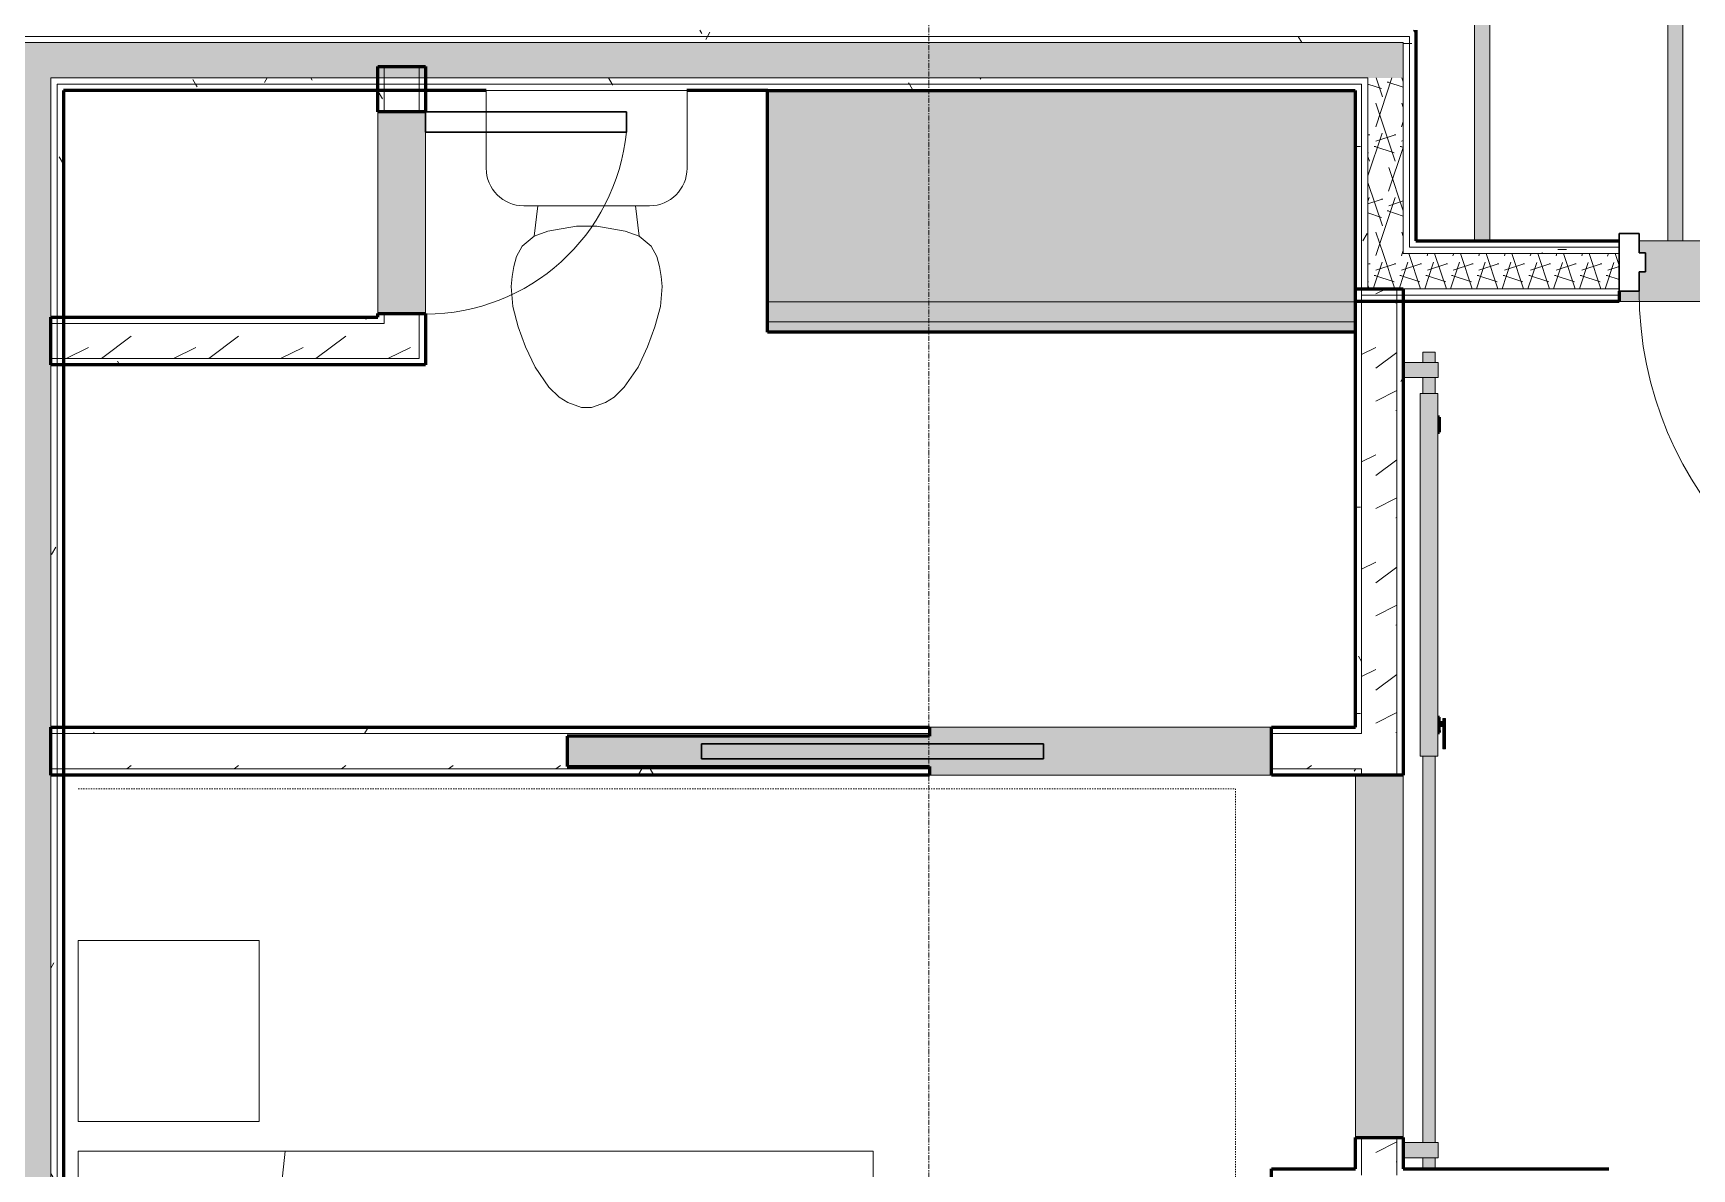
# Model space of a CAD drawing. Header units: inches. Extents: x -4061 to -1937, y 10959 to 12323.
# Drawn here: x -2916.3 to -2751.5, y 11536.2 to 11649 of the extents above; entities that cross this region are included whole.
import ezdxf

# ---------------------------------------------------------------- set-up
doc = ezdxf.new("R2010")
doc.units = ezdxf.units.IN
doc.header["$MEASUREMENT"] = 0
doc.linetypes.add('Dash', pattern=[0.25, 0.125, -0.125])
doc.linetypes.add('Grid Line 1_2_', pattern=[0.875, 0.5, -0.125, 0.125, -0.125])
for name, color, linetype, lineweight in [('0-1', 7, 'Continuous', 5), ('0-2', 250, 'Continuous', 9), ('A-DOOR', 31, 'Continuous', 18), ('A-DOOR-1', 250, 'Continuous', 9), ('A-DOOR-2', 50, 'Continuous', 30), ('A-DOOR-3', 90, 'Continuous', 18), ('A-DOOR-4', 135, 'Continuous', 18), ('A-DOOR-5', 7, 'Continuous', 18), ('A-DOOR-6', 10, 'Continuous', 60), ('A-DOOR-7', 31, 'Continuous', 30), ('A-DOOR-8', 31, 'Continuous', 9), ('A-DOOR-FRAM', 31, 'Continuous', 30), ('A-WALL', 113, 'Continuous', 18), ('A-WALL-1', 8, 'Continuous', 5), ('A-WALL-2', 10, 'Continuous', 60), ('A-WALL-3', 7, 'Continuous', 18), ('A-WALL-PATT-1', 250, 'Continuous', 9), ('A-WALL-PATT-2', 55, 'Continuous', 9), ('A-WALL-PATT-6', 111, 'Continuous', 9), ('I-FURN-1', 250, 'Continuous', 9), ('I-FURN-HDLN-1', 250, 'Dash', 9), ('I-WALL', 2, 'Continuous', 18), ('I-WALL-1', 2, 'Continuous', 5), ('I-WALL-2', 2, 'Continuous', 60), ('P-SANR-FIXT-2', 250, 'Continuous', 9), ('Q-CASE-1', 53, 'Continuous', 9), ('Q-CASE-2', 10, 'Continuous', 60), ('Q-CASE-3', 250, 'Continuous', 9), ('S-BEAM', 12, 'Continuous', 9), ('S-GRID-1', 1, 'Grid Line 1_2_', 9)]:
    doc.layers.add(name, color=color, linetype=linetype, lineweight=lineweight)
pattern_1 = [(0, (0, 0), (20.48, 5.12), [0.845, -14.515, 0.845, -14.515, -81.92]), (0, (0, 0), (20.48, 5.12), [-30.72, 0.845, -29.875, 0.845, -14.515, -35.84]), (0, (0, 0), (20.48, 5.12), [-76.8, 0.845, -9.395, 0.845, -24.755]), (120, (7.68, 2.56), (-14.67405, 15.1762003), [0.845, -14.515, 0.845, -14.515, -81.92]), (120, (7.68, 2.56), (-14.67405, 15.1762003), [-30.72, 0.845, -29.875, 0.845, -14.515, -35.84]), (120, (7.68, 2.56), (-14.67405, 15.1762003), [-76.8, 0.845, -9.395, 0.845, -24.755]), (240, (10.24, 12.8), (-5.80595, -20.2962003), [0.845, -14.515, 0.845, -14.515, -81.92]), (240, (10.24, 12.8), (-5.80595, -20.2962003), [-30.72, 0.845, -29.875, 0.845, -14.515, -35.84]), (240, (10.24, 12.8), (-5.80595, -20.2962003), [-76.8, 0.845, -9.395, 0.845, -24.755])]
pattern_2 = [(216.87, (4.265, 10.662), (31.9871619, 21.32545714), [5.331, -47.981]), (206.565, (10.662, 7.464), (-10.662476, -10.6620098), [11.921, -11.921]), (198.435, (10.662, 2.132), (-21.32449365, -10.6625869), [6.744, -26.974])]
pattern_3 = [(161.57, (0.32, 0.32), (-2.560496185, -0.000537386), [0, -18.214, 2.022, 0]), (18.43, (-0.32, 0.32), (-2.560496185, 0.000537386), [0, -18.214, 2.022, 0]), (108.43, (0.32, 0.32), (1.27922091, -6.400876726), [6.07, -14.166]), (71.57, (-0.32, 0.32), (1.27922091, 6.400876726), [6.07, -14.166])]

# ---------------------------------------------------------------- blocks, each defined once
blk = doc.blocks.new('Pocket_Door_2385 - 34_ x 80_-1722045-ENLARGED RCP - 2ND FLOOR PLAN - EAST')
at = {"layer": 'A-DOOR-2'}
for p, q in [((-39.67, 0.75), (-39.67, -0.75)), ((-5.67, 0.75), (-39.67, 0.75)), ((-5.67, -0.75), (-5.67, 0.75)), ((-39.67, -0.75), (-5.67, -0.75))]:
    blk.add_line(p, q, dxfattribs=at)
blk = doc.blocks.new('Toilet-Domestic-3D - Toilet-Domestic-3D-1372870-ENLARGED RCP - 2ND FLOOR PLAN - EAST')
at = {"layer": 'P-SANR-FIXT-2'}
for p, q in [((-1.87, 11.5), (-0.5, 12)), ((-0.5, 12), (0.5, 12)), ((0.5, 12), (1.87, 11.5)), ((-5.13, 8), (-3.74, 10)), ((-3.74, 10), (-2.74, 11)), ((-2.74, 11), (-1.87, 11.5)), ((1.87, 11.5), (2.74, 11)), ((2.74, 11), (3.74, 10)), ((3.74, 10), (5.13, 8)), ((-6.06, 6), (-5.13, 8)), ((5.13, 8), (6.06, 6)), ((-6.79, 4), (-6.06, 6)), ((6.06, 6), (6.79, 4)), ((-7.33, 1.99), (-6.79, 4)), ((6.79, 4), (7.33, 1.99)), ((-7.5, 0), (-7.33, 1.99)), ((7.33, 1.99), (7.5, 0)), ((-7.41, -1), (-7.5, 0)), ((-7.24, -2), (-7.41, -1)), ((7.41, -1), (7.24, -2)), ((7.5, 0), (7.41, -1)), ((-6.97, -3), (-7.24, -2)), ((-6.4, -4), (-6.97, -3)), ((6.97, -3), (6.4, -4)), ((7.24, -2), (6.97, -3)), ((-5.21, -5), (-6.4, -4)), ((6.4, -4), (5.21, -5)), ((-3.84, -5.5), (-5.21, -5)), ((-4.86, -8.02), (-5.21, -5)), ((-1, -6), (-3.84, -5.5)), ((1, -6), (-1, -6)), ((3.84, -5.5), (1, -6)), ((5.21, -5), (3.84, -5.5)), ((4.86, -8.02), (5.21, -5)), ((6.25, -8.02), (-6.25, -8.02)), ((-9.98, -11.75), (-9.98, -19.48)), ((9.98, -19.48), (9.98, -11.75)), ((-9.98, -19.48), (9.98, -19.48))]:
    blk.add_line(p, q, dxfattribs=at)
for centre, start, end in [((-6.25, -11.75), 90, 180), ((6.25, -11.75), 0, 90)]:
    blk.add_arc(centre, 3.73, start, end, dxfattribs=at)
blk = doc.blocks.new('OD_CW_Base Cabinet - OD_CW_Base Cabinet-1913600-ENLARGED RCP - 2ND FLOOR PLAN - EAST')
at = {"layer": 'Q-CASE-1'}
for points in [[(3.78, -1), (59.14, -1), (59.14, 0), (0.74, 0), (0.74, -1), (0.99, -1)], [(23.98, -3), (59.14, -3), (59.14, -1), (0.74, -1), (0.74, -3), (8.65, -3)], [(59.14, -24), (59.14, -3), (0.74, -3), (0.74, -24), (54.64, -24)]]:
    blk.add_hatch(color=256, dxfattribs=at).paths.add_polyline_path(points, flags=0)
at = {"layer": 'Q-CASE-2'}
for p, q in [((0.74, -24), (0.74, 0)), ((0.74, 0), (59.14, 0)), ((59.14, 0), (59.14, -24)), ((59.14, -24), (0.74, -24))]:
    blk.add_line(p, q, dxfattribs=at)
at = {"layer": 'Q-CASE-3'}
for p, q in [((0.74, 0), (0.74, -1)), ((59.14, 0), (0.74, 0)), ((59.14, -1), (0.74, -1)), ((0.74, -1), (0.74, -3)), ((59.14, -1), (0.74, -1)), ((59.14, -1), (59.14, 0)), ((59.14, -3), (59.14, -1)), ((0.74, -3), (0.74, -24)), ((59.14, -3), (0.74, -3)), ((59.14, -24), (59.14, -3)), ((59.14, -24), (0.74, -24))]:
    blk.add_line(p, q, dxfattribs=at)
blk = doc.blocks.new('Interior_barn_door_18732 - Interior_barn_door_18732-1656080-ENLARGED RCP - 2ND FLOOR PLAN - EAST')
at = {"layer": 'A-DOOR-3'}
for points in [[(-23.68, 6), (-23.66, 5.82), (-23.44, 5.82), (-23.44, 6.07), (-23.68, 6.07)], [(-23.63, 6.57), (-23.63, 6.32), (-22.49, 6.32), (-22.52, 6.57), (-23.6, 6.57)], [(-23.44, 5.82), (-22.69, 5.82), (-22.69, 6.07), (-23.44, 6.07), (-23.44, 6)], [(-23.31, 6.27), (-23.28, 6.07), (-22.82, 6.07), (-22.85, 6.32), (-23.31, 6.32)], [(-22.69, 6.07), (-22.69, 5.82), (-22.45, 5.82), (-22.47, 6.07), (-22.63, 6.07)], [(-22.49, 6.57), (-22.49, 6.32), (-20.63, 6.32), (-20.63, 6.57), (-22.41, 6.57)]]:
    blk.add_hatch(color=256, dxfattribs=at).paths.add_polyline_path(points, flags=0)
at = {"layer": 'A-DOOR-4'}
h = blk.add_hatch(color=256, dxfattribs=at)
h.paths.add_polyline_path([(-60, 5.39), (-60, 4.95), (-59, 4.95), (-59, 5.57), (-60, 5.55), (-60, 5.49)], flags=0)
h.paths.add_polyline_path([(-57.5, 5.57), (-57.5, 4.95), (-55.9, 4.95), (-55.9, 5.57)], flags=0)
h.paths.add_polyline_path([(-19.9, 5.33), (-19.9, 4.95), (18.5, 4.95), (18.5, 5.57), (-19.9, 5.55), (-19.9, 5.39)], flags=0)
h.paths.add_polyline_path([(20, 5.39), (20, 4.95), (21, 4.95), (21, 5.57), (20, 5.55), (20, 5.49)], flags=0)
h = blk.add_hatch(color=256, dxfattribs=at)
h.paths.add_polyline_path([(-60, 4.41), (-60, 4.32), (-59, 4.34), (-59, 4.95), (-60, 4.95), (-60, 4.51)], flags=0)
h.paths.add_polyline_path([(-57.5, 4.63), (-57.5, 4.32), (-55.9, 4.34), (-55.9, 4.95), (-57.5, 4.95), (-57.5, 4.64)], flags=0)
h.paths.add_polyline_path([(-19.9, 4.64), (-19.9, 4.32), (18.5, 4.35), (18.5, 4.95), (-19.9, 4.95), (-19.9, 4.71)], flags=0)
h.paths.add_polyline_path([(20, 4.95), (20, 4.32), (21, 4.34), (21, 4.95)], flags=0)
h = blk.add_hatch(color=256, dxfattribs=at)
h.paths.add_polyline_path([(-59, 5.04), (-59, 2.37), (-57.5, 2.37), (-57.5, 5.85), (-59, 5.82), (-59, 5.11)], flags=0)
h.paths.add_polyline_path([(18.5, 4.94), (18.5, 2.37), (20, 2.37), (20, 5.85), (18.5, 5.85), (18.5, 4.95)], flags=0)
for points in [[(-55.9, 5.04), (-55.9, 4.07), (-19.9, 4.07), (-19.9, 5.82), (-55.9, 5.82)], [(-53.56, 6), (-53.56, 5.82), (-52.06, 5.82), (-52.06, 6), (-52.58, 6)]]:
    blk.add_hatch(color=256, dxfattribs=at).paths.add_polyline_path(points, flags=0)
h = blk.add_hatch(color=256, dxfattribs=at)
h.paths.add_polyline_path([(-23.73, 6), (-23.73, 5.82), (-23.68, 5.82), (-23.68, 6)], flags=0)
h.paths.add_polyline_path([(-22.45, 5.82), (-22.23, 5.82), (-22.23, 6), (-22.45, 6)], flags=0)
at = {"layer": 'A-DOOR-1'}
for p, q in [((-23.69, 6.07), (-23.69, 5.82)), ((-23.44, 6.07), (-23.69, 6.07)), ((-23.69, 6.07), (-23.68, 6.07)), ((-22.49, 6.57), (-23.63, 6.57)), ((-23.63, 6.57), (-23.63, 6.32)), ((-23.63, 6.32), (-22.49, 6.32)), ((-22.69, 6.07), (-23.44, 6.07)), ((-23.32, 6.32), (-23.32, 6.07)), ((-23.32, 6.32), (-23.32, 6.07)), ((-22.82, 6.07), (-22.82, 6.32)), ((-22.82, 6.07), (-22.82, 6.32)), ((-22.44, 6.07), (-22.69, 6.07)), ((-22.49, 6.32), (-22.49, 6.57)), ((-22.45, 6.07), (-22.44, 6.07)), ((-22.44, 5.82), (-22.44, 6.07)), ((-20.62, 6.32), (-20.62, 6.57))]:
    blk.add_line(p, q, dxfattribs=at)
for points, knots in [([(-22.49, 6.32), (-22.4, 6.32), (-22.1, 6.32), (-21.53, 6.32), (-21, 6.32), (-20.74, 6.32), (-20.61, 6.32), (-20.62, 6.32), (-20.64, 6.32)], [0.1495851, 0.1495851, 0.1495851, 0.1495851, 0.2105513, 0.2964689, 0.3707648, 0.4376596, 0.4969616, 0.5310493, 0.5310493, 0.5310493, 0.5310493]), ([(-20.64, 6.57), (-20.62, 6.57), (-20.61, 6.57), (-20.73, 6.57), (-21.01, 6.57), (-21.53, 6.57), (-22.12, 6.57), (-22.38, 6.57), (-22.48, 6.57)], [-0.5310493, -0.5310493, -0.5310493, -0.5310493, -0.4969616, -0.4376596, -0.3707648, -0.2964689, -0.2105513, -0.1495851, -0.1495851, -0.1495851, -0.1495851])]:
    blk.add_open_spline(points, degree=3, knots=knots, dxfattribs=at)
at = {"layer": 'A-DOOR-5'}
for p, q in [((-59, 5.57), (-60, 5.57)), ((-60, 5.57), (-60, 4.95)), ((-60, 4.95), (-60, 4.32)), ((-59, 2.37), (-59, 5.85)), ((-59, 5.85), (-57.5, 5.85)), ((-57.5, 5.85), (-57.5, 2.37)), ((-55.9, 5.57), (-57.5, 5.57)), ((-55.9, 4.07), (-55.9, 5.82)), ((-55.9, 5.82), (-19.9, 5.82)), ((-19.9, 5.82), (-19.9, 4.07)), ((18.5, 5.57), (-19.9, 5.57)), ((18.5, 5.85), (20, 5.85)), ((18.5, 2.37), (18.5, 5.85)), ((20, 5.85), (20, 2.37)), ((21, 5.57), (20, 5.57)), ((21, 4.95), (21, 5.57)), ((21, 4.32), (21, 4.95)), ((-60, 4.32), (-59, 4.32)), ((-57.5, 4.32), (-55.9, 4.32)), ((-19.9, 4.07), (-55.9, 4.07)), ((-19.9, 4.32), (18.5, 4.32)), ((20, 4.32), (21, 4.32))]:
    blk.add_line(p, q, dxfattribs=at)
at = {"layer": 'A-DOOR-6'}
for p, q in [((-53.56, 6), (-53.56, 5.82)), ((-52.06, 6), (-53.56, 6)), ((-52.06, 5.82), (-52.06, 6)), ((-23.73, 6), (-23.73, 5.82)), ((-23.68, 6), (-23.73, 6)), ((-22.23, 6), (-22.45, 6)), ((-22.23, 5.82), (-22.23, 6))]:
    blk.add_line(p, q, dxfattribs=at)
blk = doc.blocks.new('Single-Flush - CLOSET-1720256-ENLARGED RCP - 2ND FLOOR PLAN - EAST')
at = {"layer": 'A-DOOR-1'}
blk.add_arc((10, -2.37), 20.07, 180, 264.2799, dxfattribs=at)
at = {"layer": 'A-DOOR-2'}
for p, q in [((8, -2.37), (8, -22.34)), ((10, -2.37), (8, -2.37)), ((10, -2.37), (10, -22.34)), ((10, -22.34), (8, -22.34))]:
    blk.add_line(p, q, dxfattribs=at)
blk = doc.blocks.new('Bed-Standard - Queen 60_ x 79_-1433484-ENLARGED RCP - 2ND FLOOR PLAN - EAST')
at = {"layer": 'I-FURN-1'}
for p, q in [((-19.31, 41.3), (40.69, 41.3)), ((-19.31, -37.7), (-19.31, 41.3)), ((40.69, 41.3), (40.69, -37.7)), ((40.69, -23.7), (-19.31, -17.13)), ((-16.31, -23.7), (37.69, -23.7)), ((-16.31, -35.7), (-16.31, -23.7)), ((37.69, -35.7), (37.69, -23.7)), ((-16.31, -35.7), (37.69, -35.7)), ((40.69, -37.7), (-19.31, -37.7))]:
    blk.add_line(p, q, dxfattribs=at)
at = {"layer": 'I-FURN-HDLN-1'}
for p, q in [((-55.31, 77.3), (64.69, 77.3)), ((-55.31, -37.7), (-55.31, 77.3)), ((64.69, 77.3), (64.69, -37.7))]:
    blk.add_line(p, q, dxfattribs=at)
blk = doc.blocks.new('Table-Night Stand - 18_ x 18_ x 24_-1372838-ENLARGED RCP - 2ND FLOOR PLAN - EAST')
at = {"layer": 'I-FURN-1'}
for p, q in [((0.15, 0), (18.15, 0)), ((0.15, -18), (0.15, 0)), ((18.15, 0), (18.15, -18)), ((18.15, -18), (0.15, -18))]:
    blk.add_line(p, q, dxfattribs=at)
blk = doc.blocks.new('CTR - 1st Phase - Unit Layouts_rvt-1-ENLARGED RCP - 2ND FLOOR PLAN - EAST')
at = {"layer": 'A-WALL-1'}
for points in [[(-2877.32, 11621.2), (-2877.32, 11641.2), (-2882.07, 11641.2), (-2882.07, 11621.2), (-2877.95, 11621.2)], [(-2798.41, 11575.33), (-2793.25, 11575.33), (-2793.25, 11580.08), (-2827.25, 11580.08), (-2827.25, 11579.2), (-2863.25, 11579.2), (-2863.25, 11576.2), (-2827.25, 11576.2), (-2827.25, 11575.33)], [(-2784.3, 11539.33), (-2780.17, 11539.33), (-2780.17, 11575.33), (-2784.92, 11575.33), (-2784.92, 11539.33)]]:
    blk.add_hatch(color=256, dxfattribs=at).paths.add_polyline_path(points, flags=0)
at = {"layer": 'A-WALL-PATT-1'}
h = blk.add_hatch(dxfattribs=at)
h.set_pattern_fill('FP_1', color=256, style=0, pattern_type=2)
h.set_pattern_definition(pattern_1)
h.paths.add_polyline_path([(-2882.07, 11620.83), (-2881.45, 11620.83), (-2881.45, 11621.2), (-2882.07, 11621.2)], flags=0)
h.paths.add_polyline_path([(-2882.07, 11641.2), (-2881.45, 11641.2), (-2881.45, 11643.34), (-2882.07, 11643.34)], flags=0)
h = blk.add_hatch(dxfattribs=at)
h.set_pattern_fill('FP_1', color=256, style=0, pattern_type=2)
h.set_pattern_definition(pattern_1)
h.paths.add_polyline_path([(-2877.32, 11616.7), (-2877.32, 11621.2), (-2877.95, 11621.2), (-2877.95, 11616.7)], flags=0)
h.paths.add_polyline_path([(-2877.95, 11641.2), (-2877.32, 11641.2), (-2877.32, 11643.34), (-2877.95, 11643.34)], flags=0)
h = blk.add_hatch(dxfattribs=at)
h.set_pattern_fill('FP_1', color=256, style=0, pattern_type=2)
h.set_pattern_definition(pattern_1)
h.paths.add_polyline_path([(-2784.92, 11536.23), (-2784.3, 11536.23), (-2784.3, 11539.33), (-2784.92, 11539.33)], flags=0)
h.paths.add_polyline_path([(-2784.92, 11575.33), (-2784.3, 11575.33), (-2784.3, 11575.95), (-2784.92, 11575.95)], flags=0)
h.paths.add_polyline_path([(-2784.3, 11579.45), (-2784.3, 11623.65), (-2784.92, 11623.65), (-2784.92, 11579.45)], flags=0)
h = blk.add_hatch(dxfattribs=at)
h.set_pattern_fill('FP_1', color=256, style=0, pattern_type=2)
h.set_pattern_definition(pattern_1)
h.paths.add_polyline_path([(-2780.17, 11536.23), (-2780.17, 11539.33), (-2780.8, 11539.33), (-2780.8, 11536.23)], flags=0)
h.paths.add_polyline_path([(-2780.8, 11575.33), (-2780.17, 11575.33), (-2780.17, 11623.64), (-2780.8, 11623.64), (-2780.8, 11577.56)], flags=0)
h = blk.add_hatch(dxfattribs=at)
h.set_pattern_fill('FP_1', color=256, style=0, pattern_type=2)
h.set_pattern_definition(pattern_1)
h.paths.add_polyline_path([(-2881.45, 11620.2), (-2881.45, 11620.83), (-2913.32, 11620.83), (-2913.32, 11620.2), (-2882.07, 11620.2)], flags=0)
h = blk.add_hatch(dxfattribs=at)
h.set_pattern_fill('FP_1', color=256, style=0, pattern_type=2)
h.set_pattern_definition(pattern_1)
h.paths.add_polyline_path([(-2890.38, 11616.08), (-2877.32, 11616.08), (-2877.32, 11616.7), (-2913.32, 11616.7), (-2913.32, 11616.08)], flags=0)
h = blk.add_hatch(dxfattribs=at)
h.set_pattern_fill('FP_1', color=256, style=0, pattern_type=2)
h.set_pattern_definition(pattern_1)
h.paths.add_polyline_path([(-2784.92, 11579.45), (-2784.92, 11580.08), (-2793.25, 11580.08), (-2793.25, 11579.45), (-2784.93, 11579.45)], flags=0)
h.paths.add_polyline_path([(-2859.73, 11579.45), (-2827.25, 11579.45), (-2827.25, 11580.08), (-2913.32, 11580.08), (-2913.32, 11579.45), (-2863.25, 11579.45)], flags=0)
h = blk.add_hatch(dxfattribs=at)
h.set_pattern_fill('FP_1', color=256, style=0, pattern_type=2)
h.set_pattern_definition(pattern_1)
h.paths.add_polyline_path([(-2784.92, 11575.33), (-2784.92, 11575.95), (-2793.25, 11575.95), (-2793.25, 11575.33)], flags=0)
h.paths.add_polyline_path([(-2827.25, 11575.33), (-2827.25, 11575.95), (-2913.32, 11575.94), (-2913.32, 11575.33), (-2859.73, 11575.33)], flags=0)
at = {"layer": 'A-WALL-PATT-2'}
h = blk.add_hatch(dxfattribs=at)
h.set_pattern_fill('FP_2', color=256, style=0, pattern_type=2)
h.set_pattern_definition(pattern_2)
h.paths.add_polyline_path([(-2881.45, 11620.2), (-2877.95, 11620.2), (-2877.95, 11621.2), (-2881.45, 11621.2), (-2881.45, 11620.83)], flags=0)
h.paths.add_polyline_path([(-2877.95, 11641.2), (-2877.95, 11643.34), (-2881.45, 11643.34), (-2881.45, 11641.2)], flags=0)
h = blk.add_hatch(dxfattribs=at)
h.set_pattern_fill('FP_2', color=256, style=0, pattern_type=2)
h.set_pattern_definition(pattern_2)
h.paths.add_polyline_path([(-2780.8, 11535.6), (-2780.8, 11539.33), (-2784.3, 11539.33), (-2784.3, 11535.6), (-2783.08, 11535.6)], flags=0)
h.paths.add_polyline_path([(-2784.3, 11575.33), (-2780.8, 11575.33), (-2780.8, 11623.65), (-2784.3, 11623.65), (-2784.3, 11575.95)], flags=0)
h = blk.add_hatch(dxfattribs=at)
h.set_pattern_fill('FP_2', color=256, style=0, pattern_type=2)
h.set_pattern_definition(pattern_2)
h.paths.add_polyline_path([(-2913.32, 11616.7), (-2877.95, 11616.7), (-2877.95, 11620.2), (-2913.32, 11620.2), (-2913.32, 11616.84)], flags=0)
h = blk.add_hatch(dxfattribs=at)
h.set_pattern_fill('FP_2', color=256, style=0, pattern_type=2)
h.set_pattern_definition(pattern_2)
h.paths.add_polyline_path([(-2793.25, 11575.95), (-2784.3, 11575.95), (-2784.3, 11579.45), (-2793.25, 11579.45), (-2793.25, 11579.2)], flags=0)
h.paths.add_polyline_path([(-2893.85, 11575.95), (-2827.25, 11575.95), (-2827.25, 11576.2), (-2863.25, 11576.2), (-2863.25, 11579.2), (-2827.25, 11579.2), (-2827.25, 11579.45), (-2913.32, 11579.45), (-2913.32, 11575.95), (-2911.85, 11575.95)], flags=0)
at = {"layer": 'A-WALL-2'}
for p, q in [((-2882.07, 11641.2), (-2882.07, 11645.71)), ((-2882.07, 11645.71), (-2877.32, 11645.71)), ((-2877.32, 11645.71), (-2877.32, 11641.2)), ((-2877.32, 11641.2), (-2882.07, 11641.2)), ((-2784.92, 11623.65), (-2780.17, 11623.65)), ((-2780.17, 11623.65), (-2780.17, 11575.33)), ((-2914.57, 11616.08), (-2914.57, 11620.83)), ((-2914.57, 11620.83), (-2882.07, 11620.83)), ((-2882.07, 11620.83), (-2882.07, 11621.2)), ((-2882.07, 11621.2), (-2877.32, 11621.2)), ((-2877.32, 11621.2), (-2877.32, 11620.83)), ((-2877.32, 11620.83), (-2877.32, 11616.7)), ((-2784.92, 11580.08), (-2784.92, 11619.34)), ((-2877.32, 11616.7), (-2877.32, 11616.08)), ((-2877.32, 11616.08), (-2914.57, 11616.08)), ((-2914.57, 11580.08), (-2827.25, 11580.08)), ((-2914.57, 11575.33), (-2914.57, 11580.08)), ((-2827.25, 11580.08), (-2827.25, 11579.2)), ((-2793.25, 11580.08), (-2784.92, 11580.08)), ((-2793.25, 11575.33), (-2793.25, 11580.08)), ((-2827.25, 11579.2), (-2863.25, 11579.2)), ((-2863.25, 11579.2), (-2863.25, 11576.2)), ((-2827.25, 11575.33), (-2914.57, 11575.33)), ((-2863.25, 11576.2), (-2827.25, 11576.2)), ((-2827.25, 11576.2), (-2827.25, 11575.33)), ((-2784.92, 11575.33), (-2793.25, 11575.33)), ((-2780.17, 11575.33), (-2784.92, 11575.33)), ((-2784.92, 11536.23), (-2784.92, 11539.33)), ((-2784.92, 11539.33), (-2780.17, 11539.33)), ((-2780.17, 11539.33), (-2780.17, 11536.23)), ((-2793.25, 11531.48), (-2793.25, 11536.23)), ((-2793.25, 11536.23), (-2792.62, 11536.23)), ((-2792.62, 11536.23), (-2788.5, 11536.23)), ((-2788.5, 11536.23), (-2784.92, 11536.23)), ((-2780.17, 11536.23), (-2759.72, 11536.23))]:
    blk.add_line(p, q, dxfattribs=at)
at = {"layer": 'A-WALL-3'}
for p, q in [((-2881.45, 11645.71), (-2881.45, 11641.2)), ((-2877.95, 11645.71), (-2877.95, 11641.2)), ((-2882.07, 11641.2), (-2882.07, 11621.2)), ((-2877.32, 11621.2), (-2877.32, 11641.2)), ((-2784.3, 11623.65), (-2784.3, 11579.45)), ((-2780.8, 11623.65), (-2780.8, 11575.33)), ((-2914.57, 11620.2), (-2881.45, 11620.2)), ((-2881.45, 11621.2), (-2881.45, 11620.83)), ((-2881.45, 11620.2), (-2881.45, 11620.83)), ((-2877.95, 11621.2), (-2877.95, 11620.83)), ((-2877.95, 11620.2), (-2877.95, 11620.83)), ((-2877.95, 11616.7), (-2877.95, 11620.2)), ((-2914.57, 11616.7), (-2877.95, 11616.7)), ((-2793.25, 11580.08), (-2827.25, 11580.08)), ((-2827.25, 11579.45), (-2914.57, 11579.45)), ((-2784.92, 11579.45), (-2793.25, 11579.45)), ((-2784.92, 11579.45), (-2784.3, 11579.45)), ((-2827.25, 11575.95), (-2914.57, 11575.95)), ((-2827.25, 11575.33), (-2793.25, 11575.33)), ((-2784.92, 11575.95), (-2793.25, 11575.95)), ((-2784.92, 11575.95), (-2784.3, 11575.95)), ((-2784.92, 11575.33), (-2784.92, 11539.33)), ((-2784.3, 11575.95), (-2784.3, 11575.33)), ((-2780.17, 11539.33), (-2780.17, 11575.33)), ((-2784.3, 11539.33), (-2784.3, 11536.23)), ((-2780.8, 11539.33), (-2780.8, 11536.23)), ((-2784.3, 11535.6), (-2784.3, 11536.23)), ((-2780.8, 11535.6), (-2780.8, 11536.23))]:
    blk.add_line(p, q, dxfattribs=at)
at = {"layer": '0-2'}
for name, p, rotation in [('Toilet-Domestic-3D - Toilet-Domestic-3D-1372870-ENLARGED RCP - 2ND FLOOR PLAN - EAST', (-2861.32, 11623.86), 180), ('OD_CW_Base Cabinet - OD_CW_Base Cabinet-1913600-ENLARGED RCP - 2ND FLOOR PLAN - EAST', (-2784.19, 11619.34), 180), ('Single-Flush - CLOSET-1720256-ENLARGED RCP - 2ND FLOOR PLAN - EAST', (-2879.7, 11631.2), 90.00000000000966), ('Interior_barn_door_18732 - Interior_barn_door_18732-1656080-ENLARGED RCP - 2ND FLOOR PLAN - EAST', (-2782.55, 11557.33), 269.9999999999976), ('Bed-Standard - Queen 60_ x 79_-1433484-ENLARGED RCP - 2ND FLOOR PLAN - EAST', (-2874.14, 11518.67), 270.0000000000165), ('Table-Night Stand - 18_ x 18_ x 24_-1372838-ENLARGED RCP - 2ND FLOOR PLAN - EAST', (-2893.85, 11559.06), 270.0000000000165)]:
    blk.add_blockref(name, p, dxfattribs=dict(at, rotation=rotation))
blk.add_blockref('Pocket_Door_2385 - 34_ x 80_-1722045-ENLARGED RCP - 2ND FLOOR PLAN - EAST', (-2810.25, 11577.7), dxfattribs=at)
blk = doc.blocks.new('CTR - 1st Phase - Shell_rvt-1-ENLARGED RCP - 2ND FLOOR PLAN - EAST')
at = {"layer": 'S-GRID-1'}
blk.add_line((-2827.32, 10958.72), (-2827.32, 12290.35), dxfattribs=at)
blk = doc.blocks.new('Dimension Lumber - 2x10-V42-ENLARGED RCP - 2ND FLOOR PLAN - EAST')
at = {"layer": 'S-BEAM'}
h = blk.add_hatch(color=256, dxfattribs=at)
h.paths.add_polyline_path([(54.6, -0.75), (54.6, 0.75), (9.6, 0.75), (9.6, -0.75), (39.66, -0.75)], flags=0)
h.paths.add_polyline_path([(-54.01, -0.75), (-54.01, 0.75), (-54.6, 0.75), (-54.6, -0.75), (-54.3, -0.75)], flags=0)
for p, q in [((-54.6, 0.75), (-54.01, 0.75)), ((9.6, 0.75), (54.6, 0.75)), ((-54.6, -0.75), (-54.01, -0.75)), ((9.6, -0.75), (54.6, -0.75))]:
    blk.add_line(p, q, dxfattribs=at)
blk = doc.blocks.new('HOLLOW METAL - UNIT DOOR-1758958-ENLARGED RCP - 2ND FLOOR PLAN - EAST')
at = {"layer": 'A-DOOR-7'}
for p, q in [((16.25, -2.25), (18, -2.25)), ((16.25, -38.25), (16.25, -2.25)), ((18, -2.25), (18, -38.25)), ((18, -38.25), (16.25, -38.25))]:
    blk.add_line(p, q, dxfattribs=at)
at = {"layer": 'A-DOOR-8'}
blk.add_arc((18, -2.25), 36, 180, 270, dxfattribs=at)
at = {"layer": 'A-DOOR-FRAM'}
for p, q in [((-20, 3.5), (-18, 3.5)), ((-20, -2.25), (-20, 3.5)), ((-18, 3.5), (-18, 1.5625)), ((18, 3.5), (20, 3.5)), ((18, 1.5625), (18, 3.5)), ((20, 3.5), (20, -2.25)), ((-18, 1.5625), (-17.375, 1.5625)), ((-17.375, 1.5625), (-17.375, -0.3125)), ((17.375, 1.5625), (18, 1.5625)), ((17.375, -0.3125), (17.375, 1.5625)), ((-18, -0.3125), (-18, -2.25)), ((-17.375, -0.3125), (-18, -0.3125)), ((18, -0.3125), (17.375, -0.3125)), ((18, -2.25), (18, -0.3125)), ((-18, -2.25), (-20, -2.25)), ((20, -2.25), (18, -2.25))]:
    blk.add_line(p, q, dxfattribs=at)

msp = doc.modelspace()

# ---------------------------------------------------------------- hatches: boundary and pattern name
at = {"layer": 'A-WALL-PATT-6'}
h = msp.add_hatch(dxfattribs=at)
h.set_pattern_fill('FP_1', color=256, style=0, pattern_type=2)
h.set_pattern_definition(pattern_1)
h.paths.add_polyline_path([(-2982.36, 11648.71), (-2778.92, 11648.71), (-2778.92, 11649.34), (-3018.92, 11649.34), (-3018.92, 11648.96), (-3024.3, 11648.96), (-3024.3, 11648.71), (-3007.91, 11648.71)], flags=0)
h = msp.add_hatch(dxfattribs=at)
h.set_pattern_fill('FP_1', color=256, style=0, pattern_type=2)
h.set_pattern_definition(pattern_1)
h.paths.add_polyline_path([(-3019.55, 11648.09), (-2779.55, 11648.09), (-2779.55, 11648.71), (-3023.67, 11648.71), (-3023.67, 11648.09), (-3020.17, 11648.09)], flags=0)
h = msp.add_hatch(dxfattribs=at)
h.set_pattern_fill('FP_4', color=256, style=0, pattern_type=2)
h.set_pattern_definition(pattern_3)
h.paths.add_polyline_path([(-2780.17, 11644.59), (-2780.17, 11648.09), (-3020.17, 11648.09), (-3020.17, 11644.59), (-2782.42, 11644.59)], flags=0)
h = msp.add_hatch(dxfattribs=at)
h.set_pattern_fill('FP_1', color=256, style=0, pattern_type=2)
h.set_pattern_definition(pattern_1)
h.paths.add_polyline_path([(-2780.03, 11627.76), (-2779.55, 11627.76), (-2779.55, 11648.09), (-2780.17, 11648.09), (-2780.17, 11627.76)], flags=0)
h = msp.add_hatch(dxfattribs=at)
h.set_pattern_fill('FP_1', color=256, style=0, pattern_type=2)
h.set_pattern_definition(pattern_1)
h.paths.add_polyline_path([(-2779.55, 11628.39), (-2778.92, 11628.39), (-2778.92, 11648.71), (-2779.55, 11648.71), (-2779.55, 11628.41)], flags=0)
h = msp.add_hatch(dxfattribs=at)
h.set_pattern_fill('FP_1', color=256, style=0, pattern_type=2)
h.set_pattern_definition(pattern_1)
h.paths.add_polyline_path([(-2914.57, 11643.96), (-2783.67, 11643.96), (-2783.67, 11644.59), (-2914.57, 11644.59), (-2914.57, 11644.47)], flags=0)
h.paths.add_polyline_path([(-3018.92, 11643.96), (-2918.07, 11643.96), (-2918.07, 11644.59), (-3019.55, 11644.59), (-3019.55, 11643.96)], flags=0)
h = msp.add_hatch(dxfattribs=at)
h.set_pattern_fill('FP_4', color=256, style=0, pattern_type=2)
h.set_pattern_definition(pattern_3)
h.paths.add_polyline_path([(-2918.07, 11255.36), (-2914.57, 11255.36), (-2914.57, 11644.59), (-2918.07, 11644.59), (-2918.07, 11286.29)], flags=0)
h = msp.add_hatch(dxfattribs=at)
h.set_pattern_fill('FP_4', color=256, style=0, pattern_type=2)
h.set_pattern_definition(pattern_3)
h.paths.add_polyline_path([(-2783.67, 11627.14), (-2780.17, 11627.14), (-2780.17, 11644.59), (-2783.67, 11644.59), (-2783.67, 11627.45)], flags=0)
h = msp.add_hatch(dxfattribs=at)
h.set_pattern_fill('FP_1', color=256, style=0, pattern_type=2)
h.set_pattern_definition(pattern_1)
h.paths.add_polyline_path([(-2913.32, 11643.34), (-2784.3, 11643.34), (-2784.3, 11643.96), (-2913.95, 11643.96), (-2913.95, 11643.34)], flags=0)
h.paths.add_polyline_path([(-2918.7, 11643.34), (-2918.7, 11643.96), (-3018.92, 11643.96), (-3018.92, 11643.34), (-2919.32, 11643.34)], flags=0)
h = msp.add_hatch(dxfattribs=at)
h.set_pattern_fill('FP_1', color=256, style=0, pattern_type=2)
h.set_pattern_definition(pattern_1)
h.paths.add_polyline_path([(-2914.57, 11255.36), (-2913.95, 11255.36), (-2913.95, 11449.85), (-2914.57, 11449.85), (-2914.57, 11286.29)], flags=0)
h.paths.add_polyline_path([(-2914.25, 11453.35), (-2913.95, 11453.35), (-2913.95, 11643.96), (-2914.57, 11643.96), (-2914.57, 11453.35)], flags=0)
h = msp.add_hatch(dxfattribs=at)
h.set_pattern_fill('FP_1', color=256, style=0, pattern_type=2)
h.set_pattern_definition(pattern_1)
h.paths.add_polyline_path([(-2913.32, 11255.36), (-2913.32, 11354.99), (-2913.95, 11354.99), (-2913.95, 11255.36)], flags=0)
h.paths.add_polyline_path([(-2913.32, 11378.99), (-2913.32, 11449.85), (-2913.95, 11449.85), (-2913.95, 11378.99)], flags=0)
h.paths.add_polyline_path([(-2913.95, 11453.35), (-2913.32, 11453.35), (-2913.32, 11643.34), (-2913.95, 11643.34), (-2913.95, 11474.21)], flags=0)
h = msp.add_hatch(dxfattribs=at)
h.set_pattern_fill('FP_1', color=256, style=0, pattern_type=2)
h.set_pattern_definition(pattern_1)
h.paths.add_polyline_path([(-2784.92, 11623.65), (-2784.3, 11623.65), (-2784.3, 11643.34), (-2784.92, 11643.33), (-2784.92, 11624.29)], flags=0)
h = msp.add_hatch(dxfattribs=at)
h.set_pattern_fill('FP_1', color=256, style=0, pattern_type=2)
h.set_pattern_definition(pattern_1)
h.paths.add_polyline_path([(-2784.3, 11623.65), (-2783.67, 11623.65), (-2783.67, 11643.96), (-2784.3, 11643.96), (-2784.3, 11623.65)], flags=0)
h = msp.add_hatch(dxfattribs=at)
h.set_pattern_fill('FP_4', color=256, style=0, pattern_type=2)
h.set_pattern_definition(pattern_3)
h.paths.add_polyline_path([(-2660.45, 11623.64), (-2645.77, 11623.64), (-2645.77, 11627.14), (-2670.72, 11627.14), (-2670.72, 11623.64)], flags=0)
h.paths.add_polyline_path([(-2712.97, 11623.64), (-2710.72, 11623.64), (-2710.72, 11627.14), (-2718.72, 11627.14), (-2718.72, 11623.64), (-2712.98, 11623.64)], flags=0)
h.paths.add_polyline_path([(-2767.75, 11623.64), (-2758.72, 11623.64), (-2758.72, 11627.14), (-2783.67, 11627.14), (-2783.66, 11623.65), (-2773.59, 11623.64)], flags=0)
h = msp.add_hatch(dxfattribs=at)
h.set_pattern_fill('FP_1', color=256, style=0, pattern_type=2)
h.set_pattern_definition(pattern_1)
h.paths.add_polyline_path([(-2649.27, 11627.14), (-2649.27, 11627.76), (-2670.72, 11627.76), (-2670.72, 11627.14), (-2656.37, 11627.14)], flags=0)
h.paths.add_polyline_path([(-2718.72, 11627.14), (-2710.72, 11627.14), (-2710.72, 11627.76), (-2718.72, 11627.76), (-2718.72, 11627.2)], flags=0)
h.paths.add_polyline_path([(-2771.57, 11627.14), (-2758.72, 11627.14), (-2758.72, 11627.76), (-2780.17, 11627.76), (-2780.17, 11627.14), (-2773.07, 11627.14)], flags=0)
h = msp.add_hatch(dxfattribs=at)
h.set_pattern_fill('FP_1', color=256, style=0, pattern_type=2)
h.set_pattern_definition(pattern_1)
h.paths.add_polyline_path([(-2670.72, 11623.01), (-2649.27, 11623.01), (-2649.27, 11623.64), (-2670.72, 11623.64), (-2670.72, 11623.39)], flags=0)
h.paths.add_polyline_path([(-2711.72, 11623.01), (-2710.72, 11623.01), (-2710.72, 11623.64), (-2712.97, 11623.64), (-2712.97, 11623.01), (-2712.35, 11623.01)], flags=0)
h.paths.add_polyline_path([(-2716.47, 11623.01), (-2716.47, 11623.64), (-2718.72, 11623.64), (-2718.72, 11623.01), (-2717.1, 11623.01)], flags=0)
h.paths.add_polyline_path([(-2772.41, 11623.01), (-2758.72, 11623.01), (-2758.72, 11623.64), (-2780.17, 11623.64), (-2780.17, 11623.01)], flags=0)
h = msp.add_hatch(dxfattribs=at)
h.set_pattern_fill('FP_1', color=256, style=0, pattern_type=2)
h.set_pattern_definition(pattern_1)
h.paths.add_polyline_path([(-2649.27, 11622.39), (-2649.27, 11623.01), (-2670.72, 11623.01), (-2670.72, 11622.39), (-2660.45, 11622.39)], flags=0)
h.paths.add_polyline_path([(-2712.35, 11622.39), (-2710.72, 11622.39), (-2710.72, 11623.01), (-2712.35, 11623.01)], flags=0)
h.paths.add_polyline_path([(-2717.72, 11622.39), (-2717.1, 11622.39), (-2717.1, 11623.01), (-2718.72, 11623.01), (-2718.72, 11622.39)], flags=0)
h.paths.add_polyline_path([(-2780.17, 11622.39), (-2758.72, 11622.39), (-2758.72, 11623.01), (-2780.17, 11623.01), (-2780.17, 11622.91)], flags=0)
at = {"layer": 'I-WALL-1'}
h = msp.add_hatch(color=256, dxfattribs=at)
h.paths.add_polyline_path([(-2720.72, 11623.39), (-2720.72, 11625.33), (-2721.35, 11625.33), (-2721.35, 11627.2), (-2720.72, 11627.2), (-2720.72, 11628.39), (-2756.72, 11628.39), (-2756.72, 11627.2), (-2756.1, 11627.2), (-2756.1, 11625.33), (-2756.72, 11625.33), (-2756.72, 11623.39), (-2758.72, 11623.39), (-2758.72, 11622.39), (-2722.47, 11622.39), (-2722.47, 11623.39), (-2721.74, 11623.39)], flags=0)
h.paths.add_polyline_path([(-2720.72, 11622.39), (-2718.72, 11622.39), (-2718.72, 11623.39), (-2720.72, 11623.39), (-2720.72, 11623.01)], flags=0)

# ---------------------------------------------------------------- linework, layer by layer
at = {"layer": 'A-WALL'}
for p, q in [((-3024.3, 11648.71), (-2779.55, 11648.71)), ((-3023.67, 11648.09), (-2780.17, 11648.09)), ((-2780.17, 11648.09), (-2780.17, 11627.14)), ((-2779.55, 11648.71), (-2779.55, 11627.76)), ((-2914.57, 11644.59), (-2914.57, 11255.36)), ((-2914.57, 11644.59), (-2783.67, 11644.59)), ((-2783.67, 11644.59), (-2783.67, 11623.64)), ((-2913.95, 11643.96), (-2913.95, 11378.99)), ((-2913.95, 11643.96), (-2784.3, 11643.96)), ((-2784.3, 11643.96), (-2784.3, 11623.01)), ((-2780.17, 11627.14), (-2758.72, 11627.14)), ((-2779.55, 11627.76), (-2758.72, 11627.76)), ((-2784.3, 11623.01), (-2758.72, 11623.01)), ((-2783.67, 11623.64), (-2758.72, 11623.64))]:
    msp.add_line(p, q, dxfattribs=at)
at = {"layer": 'I-WALL'}
for p, q in [((-2720.72, 11628.39), (-2756.72, 11628.39)), ((-2758.72, 11622.39), (-2722.47, 11622.39))]:
    msp.add_line(p, q, dxfattribs=at)
at = {"layer": 'I-WALL-2'}
for p, q in [((-2778.92, 11649.34), (-2778.92, 11628.39)), ((-2913.32, 11643.34), (-2913.32, 11449.23)), ((-2871.3, 11643.34), (-2913.32, 11643.34)), ((-2843.32, 11643.34), (-2851.35, 11643.34)), ((-2778.92, 11628.39), (-2758.72, 11628.39)), ((-2758.72, 11623.39), (-2758.72, 11622.39)), ((-2758.72, 11622.39), (-2784.92, 11622.39))]:
    msp.add_line(p, q, dxfattribs=at)

# ---------------------------------------------------------------- block references
at = {"layer": '0-1'}
for name in ['CTR - 1st Phase - Shell_rvt-1-ENLARGED RCP - 2ND FLOOR PLAN - EAST', 'CTR - 1st Phase - Unit Layouts_rvt-1-ENLARGED RCP - 2ND FLOOR PLAN - EAST']:
    msp.add_blockref(name, (0, 0), dxfattribs=at)
at = {"layer": 'A-DOOR'}
msp.add_blockref('HOLLOW METAL - UNIT DOOR-1758958-ENLARGED RCP - 2ND FLOOR PLAN - EAST', (-2738.72, 11625.64), dxfattribs=at)
at = {"layer": 'S-BEAM', "rotation": 269.9999999999996}
for p in [(-2772.32, 11682.99), (-2753.12, 11682.99)]:
    msp.add_blockref('Dimension Lumber - 2x10-V42-ENLARGED RCP - 2ND FLOOR PLAN - EAST', p, dxfattribs=at)

doc.saveas('drawing.dxf')
